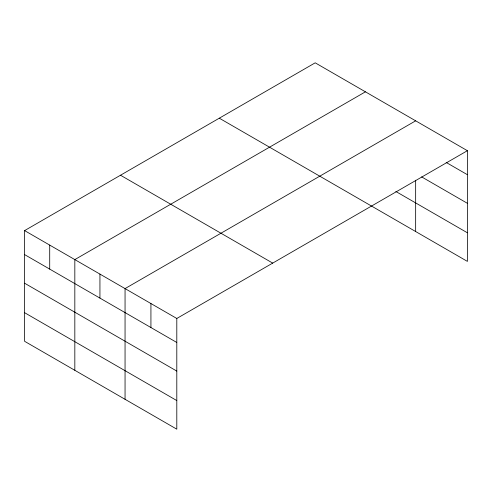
<?xml version="1.0" encoding="UTF-8"?>
<svg xmlns="http://www.w3.org/2000/svg" width="492" height="492" viewBox="0 0 492 492"><rect width="100%" height="100%" fill="white"/><g stroke="black" fill="none" stroke-linecap="round" stroke-linejoin="round"><path stroke-width="0.74" d="M24.6 230.6L176.8 318.472L176.8 429.178L24.6 341.3L24.6 230.6L315.2 62.822L467.4 150.7L467.4 261.4L219.303 118.191M365.427 91.82L74.827 259.598L74.827 370.304M415.654 120.823L125.054 288.595L125.054 399.301M176.8 318.472L467.4 150.7M446.17 162.44L467.4 174.703M421.619 176.88L467.4 203.313M395.826 191.468L467.4 232.79M120.497 175.232L272.697 263.103M24.6 254.604L176.8 342.475M24.6 283.214L176.8 371.085M24.6 312.691L176.8 400.568M415.654 180.238L415.654 231.523M150.927 303.533L150.927 327.537M99.938 274.093L99.938 298.097M49.71 245.096L49.71 269.099"/></g></svg>
